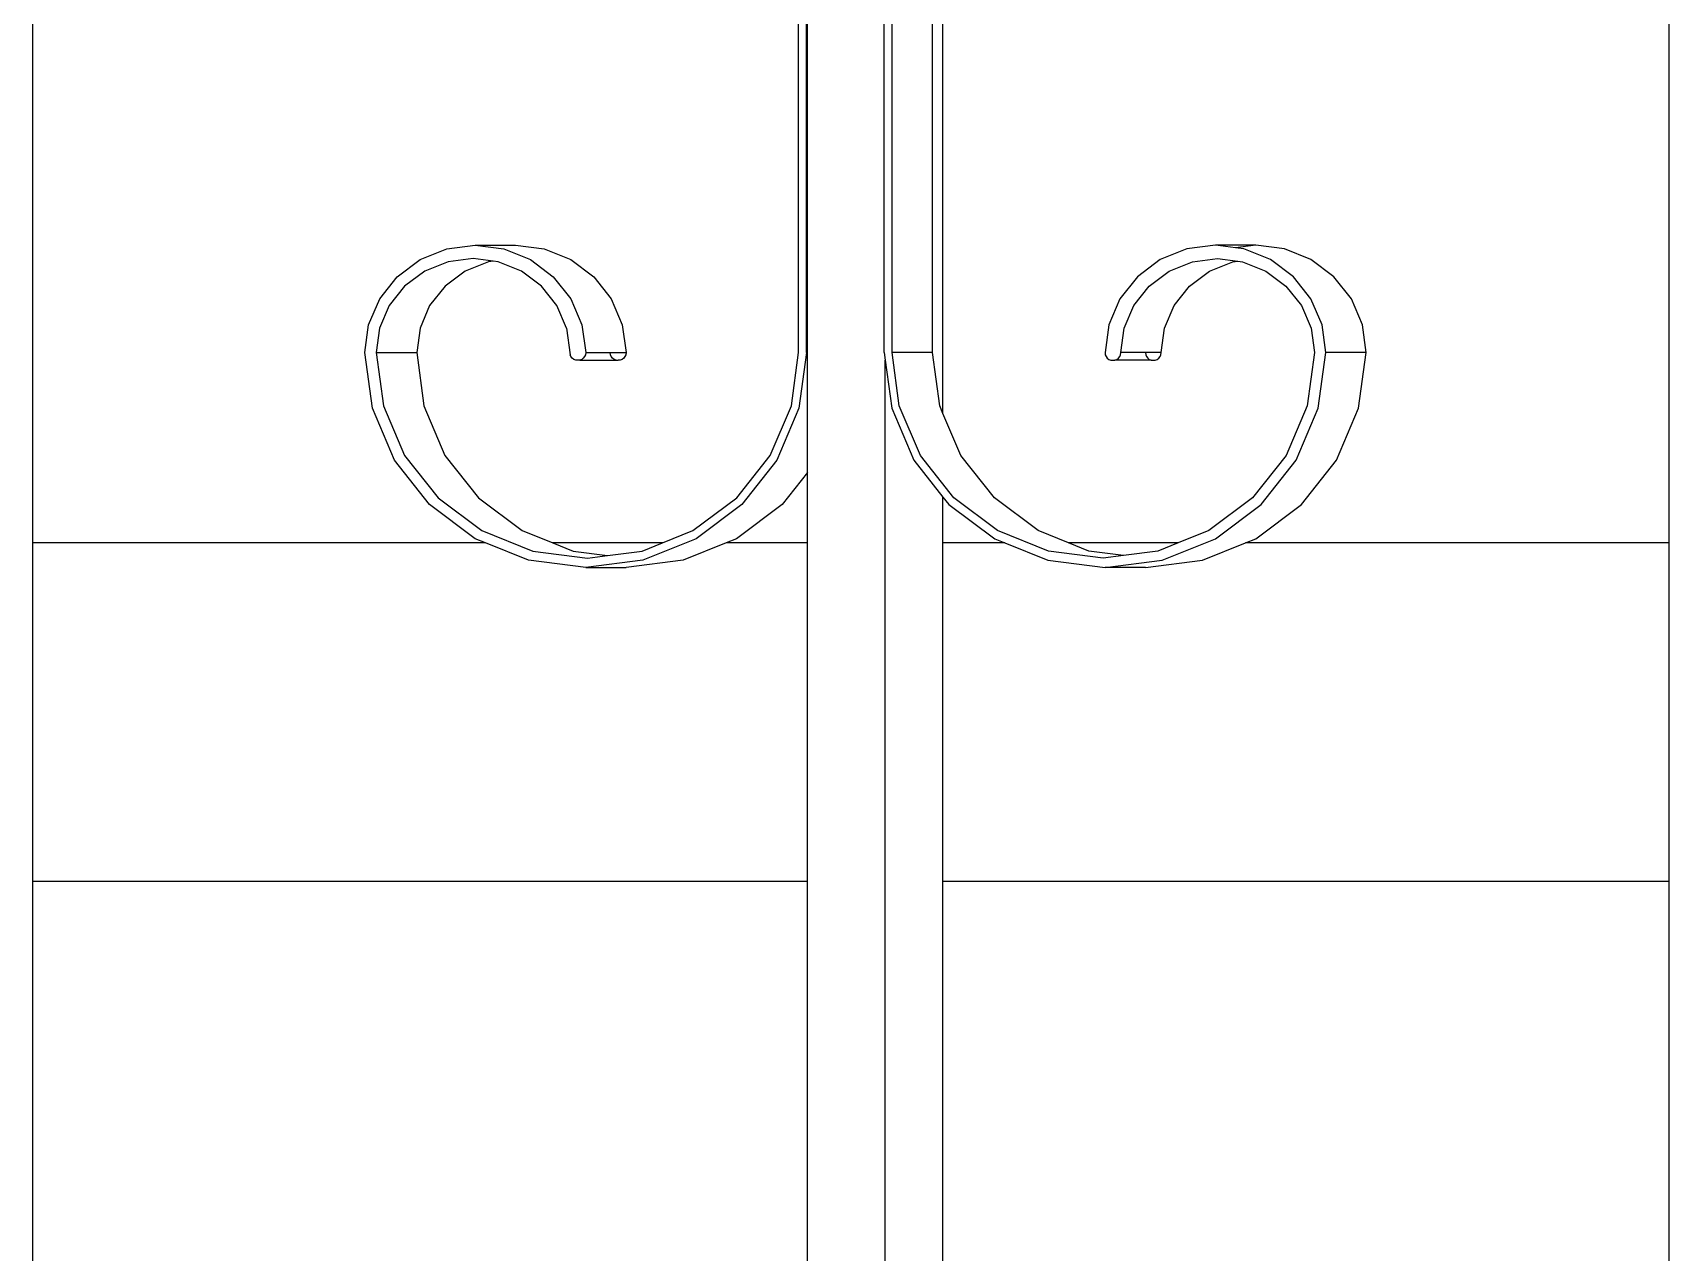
# Model space of a CAD drawing. Header units: millimetres. Extents: x 173236 to 801264, y -94969 to 615039.
# Drawn here: x 445221.3 to 445424.2, y -2799.4 to -2648.1 of the extents above; entities that cross this region are included whole.
import ezdxf

# ---------------------------------------------------------------- set-up
doc = ezdxf.new("R2010")
doc.units = ezdxf.units.MM
doc.header["$MEASUREMENT"] = 0
doc.layers.add('VOX-A-STAIRS-STEPS', color=140, linetype='Continuous')
doc.layers.add('VOX-A-WALL-PATT', color=233, linetype='Continuous')

# ---------------------------------------------------------------- blocks, each defined once
blk = doc.blocks.new('SSS')
at = {"layer": 'VOX-A-WALL-PATT'}
for p, q in [((383617.23, -3111.4), (383617.23, -3028.55)), ((383628.83, -3111.4), (383628.83, -3028.55)), ((383633.84, -3111.4), (383633.84, -3028.55)), ((383635.13, -3118.95), (383635.13, -3027.8)), ((383618.21, -3111.4), (383618.21, -3029.04)), ((383618.34, -3111.4), (383618.34, -3029.04)), ((383627.85, -3111.4), (383627.85, -3029.04)), ((383522.3, -3135), (383522.3, -3050.55)), ((383725.17, -3135), (383725.17, -3055.11)), ((383570.31, -3099.86), (383573.61, -3098.53)), ((383573.61, -3098.53), (383577.16, -3098.08)), ((383576.89, -3099.72), (383573.78, -3100.12)), ((383579.39, -3100.04), (383576.89, -3099.72)), ((383577.16, -3098.08), (383580.7, -3098.53)), ((383577.16, -3098.08), (383582.16, -3098.08)), ((383580.7, -3098.53), (383584, -3099.86)), ((383582.16, -3098.08), (383585.7, -3098.53)), ((383585.7, -3098.53), (383589, -3099.86)), ((383665.36, -3098.53), (383662.06, -3099.86)), ((383668.9, -3098.08), (383665.36, -3098.53)), ((383666.06, -3100.12), (383669.17, -3099.72)), ((383673.91, -3098.08), (383668.9, -3098.08)), ((383671.41, -3098.4), (383668.9, -3098.08)), ((383669.17, -3099.72), (383671.67, -3100.04)), ((383673.91, -3098.08), (383671.41, -3098.4)), ((383672.44, -3098.53), (383671.41, -3098.4)), ((383675.74, -3099.86), (383672.44, -3098.53)), ((383677.45, -3098.53), (383673.91, -3098.08)), ((383680.75, -3099.86), (383677.45, -3098.53)), ((383567.48, -3101.98), (383570.31, -3099.86)), ((383570.89, -3101.29), (383568.4, -3103.14)), ((383573.78, -3100.12), (383570.89, -3101.29)), ((383575.9, -3101.29), (383573.41, -3103.14)), ((383578.79, -3100.12), (383575.9, -3101.29)), ((383579.39, -3100.04), (383578.79, -3100.12)), ((383579.99, -3100.12), (383579.39, -3100.04)), ((383582.89, -3101.29), (383579.99, -3100.12)), ((383585.37, -3103.14), (383582.89, -3101.29)), ((383584, -3099.86), (383586.83, -3101.98)), ((383589, -3099.86), (383591.84, -3101.98)), ((383662.06, -3099.86), (383659.23, -3101.98)), ((383660.69, -3103.14), (383663.17, -3101.29)), ((383663.17, -3101.29), (383666.06, -3100.12)), ((383665.69, -3103.14), (383668.18, -3101.29)), ((383668.18, -3101.29), (383671.07, -3100.12)), ((383671.07, -3100.12), (383671.67, -3100.04)), ((383671.67, -3100.04), (383672.28, -3100.12)), ((383672.28, -3100.12), (383675.17, -3101.29)), ((383675.17, -3101.29), (383677.65, -3103.14)), ((383678.58, -3101.98), (383675.74, -3099.86)), ((383683.58, -3101.98), (383680.75, -3099.86)), ((383565.31, -3104.74), (383567.48, -3101.98)), ((383568.4, -3103.14), (383566.5, -3105.56)), ((383573.41, -3103.14), (383571.5, -3105.56)), ((383587.28, -3105.56), (383585.37, -3103.14)), ((383586.83, -3101.98), (383589.01, -3104.74)), ((383591.84, -3101.98), (383594.01, -3104.74)), ((383659.23, -3101.98), (383657.05, -3104.74)), ((383658.78, -3105.56), (383660.69, -3103.14)), ((383663.79, -3105.56), (383665.69, -3103.14)), ((383677.65, -3103.14), (383679.56, -3105.56)), ((383680.75, -3104.74), (383678.58, -3101.98)), ((383685.76, -3104.74), (383683.58, -3101.98)), ((383563.94, -3107.95), (383565.31, -3104.74)), ((383566.5, -3105.56), (383565.3, -3108.38)), ((383571.5, -3105.56), (383570.31, -3108.38)), ((383588.48, -3108.38), (383587.28, -3105.56)), ((383589.01, -3104.74), (383590.37, -3107.95)), ((383594.01, -3104.74), (383595.38, -3107.95)), ((383657.05, -3104.74), (383655.68, -3107.95)), ((383657.58, -3108.38), (383658.78, -3105.56)), ((383662.59, -3108.38), (383663.79, -3105.56)), ((383679.56, -3105.56), (383680.76, -3108.38)), ((383682.12, -3107.95), (383680.75, -3104.74)), ((383687.13, -3107.95), (383685.76, -3104.74)), ((383563.47, -3111.4), (383563.94, -3107.95)), ((383565.3, -3108.38), (383564.89, -3111.4)), ((383570.31, -3108.38), (383569.9, -3111.4)), ((383588.48, -3108.38), (383588.92, -3111.65)), ((383590.37, -3107.95), (383590.84, -3111.4)), ((383595.38, -3107.95), (383595.85, -3111.4)), ((383655.68, -3107.95), (383655.22, -3111.4)), ((383657.17, -3111.4), (383657.58, -3108.38)), ((383662.18, -3111.4), (383662.59, -3108.38)), ((383680.76, -3108.38), (383681.17, -3111.4)), ((383682.59, -3111.4), (383682.12, -3107.95)), ((383687.59, -3111.4), (383687.13, -3107.95)), ((383564.4, -3118.3), (383563.47, -3111.4)), ((383564.89, -3111.4), (383569.9, -3111.4)), ((383564.89, -3111.4), (383565.78, -3118)), ((383569.9, -3111.4), (383570.79, -3118)), ((383589.02, -3111.88), (383588.92, -3111.65)), ((383589.17, -3112.08), (383589.02, -3111.88)), ((383590.71, -3111.88), (383590.55, -3112.08)), ((383590.81, -3111.65), (383590.71, -3111.88)), ((383590.84, -3111.4), (383590.81, -3111.65)), ((383590.84, -3111.4), (383593.89, -3111.4)), ((383593.93, -3111.65), (383593.89, -3111.4)), ((383593.89, -3111.4), (383595.85, -3111.4)), ((383594.02, -3111.88), (383593.93, -3111.65)), ((383594.18, -3112.08), (383594.02, -3111.88)), ((383595.71, -3111.88), (383595.56, -3112.08)), ((383595.81, -3111.65), (383595.71, -3111.88)), ((383595.85, -3111.4), (383595.81, -3111.65)), ((383616.34, -3118), (383617.23, -3111.4)), ((383618.21, -3111.4), (383617.27, -3118.3)), ((383618.21, -3111.4), (383618.34, -3111.4)), ((383618.34, -3126.25), (383618.34, -3111.4)), ((383627.85, -3111.4), (383627.98, -3112.34)), ((383633.84, -3111.4), (383628.83, -3111.4)), ((383629.72, -3118), (383628.83, -3111.4)), ((383634.73, -3118), (383633.84, -3111.4)), ((383655.22, -3111.4), (383655.25, -3111.65)), ((383655.25, -3111.65), (383655.35, -3111.88)), ((383655.35, -3111.88), (383655.5, -3112.08)), ((383656.89, -3112.08), (383657.04, -3111.88)), ((383657.04, -3111.88), (383657.14, -3111.65)), ((383657.14, -3111.65), (383657.17, -3111.4)), ((383660.23, -3111.4), (383657.17, -3111.4)), ((383660.23, -3111.4), (383660.26, -3111.65)), ((383662.18, -3111.4), (383660.23, -3111.4)), ((383660.26, -3111.65), (383660.36, -3111.88)), ((383660.36, -3111.88), (383660.51, -3112.08)), ((383661.89, -3112.08), (383662.05, -3111.88)), ((383662.05, -3111.88), (383662.14, -3111.65)), ((383662.14, -3111.65), (383662.18, -3111.4)), ((383681.17, -3111.4), (383680.28, -3118)), ((383681.65, -3118.3), (383682.59, -3111.4)), ((383687.59, -3111.4), (383682.59, -3111.4)), ((383686.66, -3118.3), (383687.59, -3111.4)), ((383589.37, -3112.23), (383589.17, -3112.08)), ((383589.61, -3112.32), (383589.37, -3112.23)), ((383589.86, -3112.35), (383589.61, -3112.32)), ((383590.12, -3112.32), (383589.86, -3112.35)), ((383590.35, -3112.23), (383590.12, -3112.32)), ((383590.12, -3112.32), (383594.62, -3112.32)), ((383590.55, -3112.08), (383590.35, -3112.23)), ((383594.38, -3112.23), (383594.18, -3112.08)), ((383594.62, -3112.32), (383594.38, -3112.23)), ((383594.62, -3112.32), (383594.87, -3112.35)), ((383595.12, -3112.32), (383594.87, -3112.35)), ((383595.36, -3112.23), (383595.12, -3112.32)), ((383595.56, -3112.08), (383595.36, -3112.23)), ((383627.98, -3297.44), (383627.98, -3112.34)), ((383627.98, -3112.34), (383628.78, -3118.3)), ((383655.5, -3112.08), (383655.71, -3112.23)), ((383655.71, -3112.23), (383655.94, -3112.32)), ((383655.94, -3112.32), (383656.19, -3112.35)), ((383656.19, -3112.35), (383656.45, -3112.32)), ((383656.45, -3112.32), (383656.68, -3112.23)), ((383660.95, -3112.32), (383656.45, -3112.32)), ((383656.68, -3112.23), (383656.89, -3112.08)), ((383660.51, -3112.08), (383660.71, -3112.23)), ((383660.71, -3112.23), (383660.95, -3112.32)), ((383660.95, -3112.32), (383661.2, -3112.35)), ((383661.2, -3112.35), (383661.45, -3112.32)), ((383661.45, -3112.32), (383661.69, -3112.23)), ((383661.69, -3112.23), (383661.89, -3112.08)), ((383565.78, -3118), (383568.4, -3124.14)), ((383570.79, -3118), (383573.4, -3124.14)), ((383613.72, -3124.14), (383616.34, -3118)), ((383632.33, -3124.14), (383629.72, -3118)), ((383635.13, -3118.95), (383634.73, -3118)), ((383680.28, -3118), (383677.66, -3124.14)), ((383567.14, -3124.73), (383564.4, -3118.3)), ((383617.27, -3118.3), (383614.54, -3124.73)), ((383628.78, -3118.3), (383631.52, -3124.73)), ((383637.34, -3124.14), (383635.13, -3118.95)), ((383678.92, -3124.73), (383681.65, -3118.3)), ((383683.93, -3124.73), (383686.66, -3118.3)), ((383568.4, -3124.14), (383572.55, -3129.42)), ((383573.4, -3124.14), (383577.56, -3129.42)), ((383609.56, -3129.42), (383613.72, -3124.14)), ((383636.49, -3129.42), (383632.33, -3124.14)), ((383641.5, -3129.42), (383637.34, -3124.14)), ((383677.66, -3124.14), (383673.5, -3129.42)), ((383571.49, -3130.25), (383567.14, -3124.73)), ((383614.54, -3124.73), (383610.19, -3130.25)), ((383631.52, -3124.73), (383635.13, -3129.31)), ((383674.57, -3130.25), (383678.92, -3124.73)), ((383679.58, -3130.25), (383683.93, -3124.73)), ((383618.34, -3126.25), (383615.2, -3130.25)), ((383618.34, -3135), (383618.34, -3126.25)), ((383572.55, -3129.42), (383577.97, -3133.47)), ((383577.56, -3129.42), (383582.98, -3133.47)), ((383604.14, -3133.47), (383609.56, -3129.42)), ((383635.13, -3129.31), (383635.87, -3130.25)), ((383635.13, -3135), (383635.13, -3129.31)), ((383641.91, -3133.47), (383636.49, -3129.42)), ((383646.92, -3133.47), (383641.5, -3129.42)), ((383673.5, -3129.42), (383668.08, -3133.47)), ((383577.16, -3134.48), (383571.49, -3130.25)), ((383610.19, -3130.25), (383604.52, -3134.48)), ((383615.2, -3130.25), (383609.53, -3134.48)), ((383635.87, -3130.25), (383641.54, -3134.48)), ((383668.9, -3134.48), (383674.57, -3130.25)), ((383673.91, -3134.48), (383679.58, -3130.25)), ((383577.97, -3133.47), (383584.29, -3136.02)), ((383582.98, -3133.47), (383586.77, -3135)), ((383600.35, -3135), (383604.14, -3133.47)), ((383648.22, -3136.02), (383641.91, -3133.47)), ((383650.71, -3135), (383646.92, -3133.47)), ((383668.08, -3133.47), (383664.29, -3135)), ((383578.44, -3135), (383522.3, -3135)), ((383522.3, -3176.94), (383522.3, -3135)), ((383578.44, -3135), (383577.16, -3134.48)), ((383583.76, -3137.14), (383578.44, -3135)), ((383584.29, -3136.02), (383591.06, -3136.89)), ((383600.35, -3135), (383586.77, -3135)), ((383586.77, -3135), (383589.29, -3136.02)), ((383589.29, -3136.02), (383593.56, -3136.57)), ((383593.56, -3136.57), (383597.83, -3136.02)), ((383597.83, -3136.02), (383600.35, -3135)), ((383604.52, -3134.48), (383597.92, -3137.14)), ((383608.24, -3135), (383602.93, -3137.14)), ((383609.53, -3134.48), (383608.24, -3135)), ((383618.34, -3135), (383608.24, -3135)), ((383618.34, -3176.94), (383618.34, -3135)), ((383642.82, -3135), (383635.13, -3135)), ((383635.13, -3176.94), (383635.13, -3135)), ((383641.54, -3134.48), (383642.82, -3135)), ((383642.82, -3135), (383648.14, -3137.14)), ((383655, -3136.89), (383648.22, -3136.02)), ((383664.29, -3135), (383650.71, -3135)), ((383653.23, -3136.02), (383650.71, -3135)), ((383657.5, -3136.57), (383653.23, -3136.02)), ((383661.77, -3136.02), (383657.5, -3136.57)), ((383664.29, -3135), (383661.77, -3136.02)), ((383662.3, -3137.14), (383668.9, -3134.48)), ((383667.31, -3137.14), (383672.62, -3135)), ((383672.62, -3135), (383673.91, -3134.48)), ((383725.17, -3135), (383672.62, -3135)), ((383725.17, -3176.94), (383725.17, -3135)), ((383590.84, -3138.05), (383583.76, -3137.14)), ((383597.92, -3137.14), (383590.84, -3138.05)), ((383590.84, -3138.05), (383595.85, -3138.05)), ((383591.06, -3136.89), (383593.56, -3136.57)), ((383602.93, -3137.14), (383595.85, -3138.05)), ((383648.14, -3137.14), (383655.22, -3138.05)), ((383657.5, -3136.57), (383655, -3136.89)), ((383655.22, -3138.05), (383662.3, -3137.14)), ((383660.23, -3138.05), (383655.22, -3138.05)), ((383660.23, -3138.05), (383667.31, -3137.14)), ((383522.3, -3176.94), (383618.34, -3176.94)), ((383522.3, -3284.14), (383522.3, -3176.94)), ((383618.34, -3284.14), (383618.34, -3176.94)), ((383635.13, -3284.14), (383635.13, -3176.94)), ((383635.13, -3176.94), (383725.17, -3176.94)), ((383725.17, -3284.14), (383725.17, -3176.94))]:
    blk.add_line(p, q, dxfattribs=at)

msp = doc.modelspace()

# ---------------------------------------------------------------- block references
at = {"layer": 'VOX-A-STAIRS-STEPS'}
msp.add_blockref('SSS', (61699, 423.62), dxfattribs=at)

doc.saveas('drawing.dxf')
